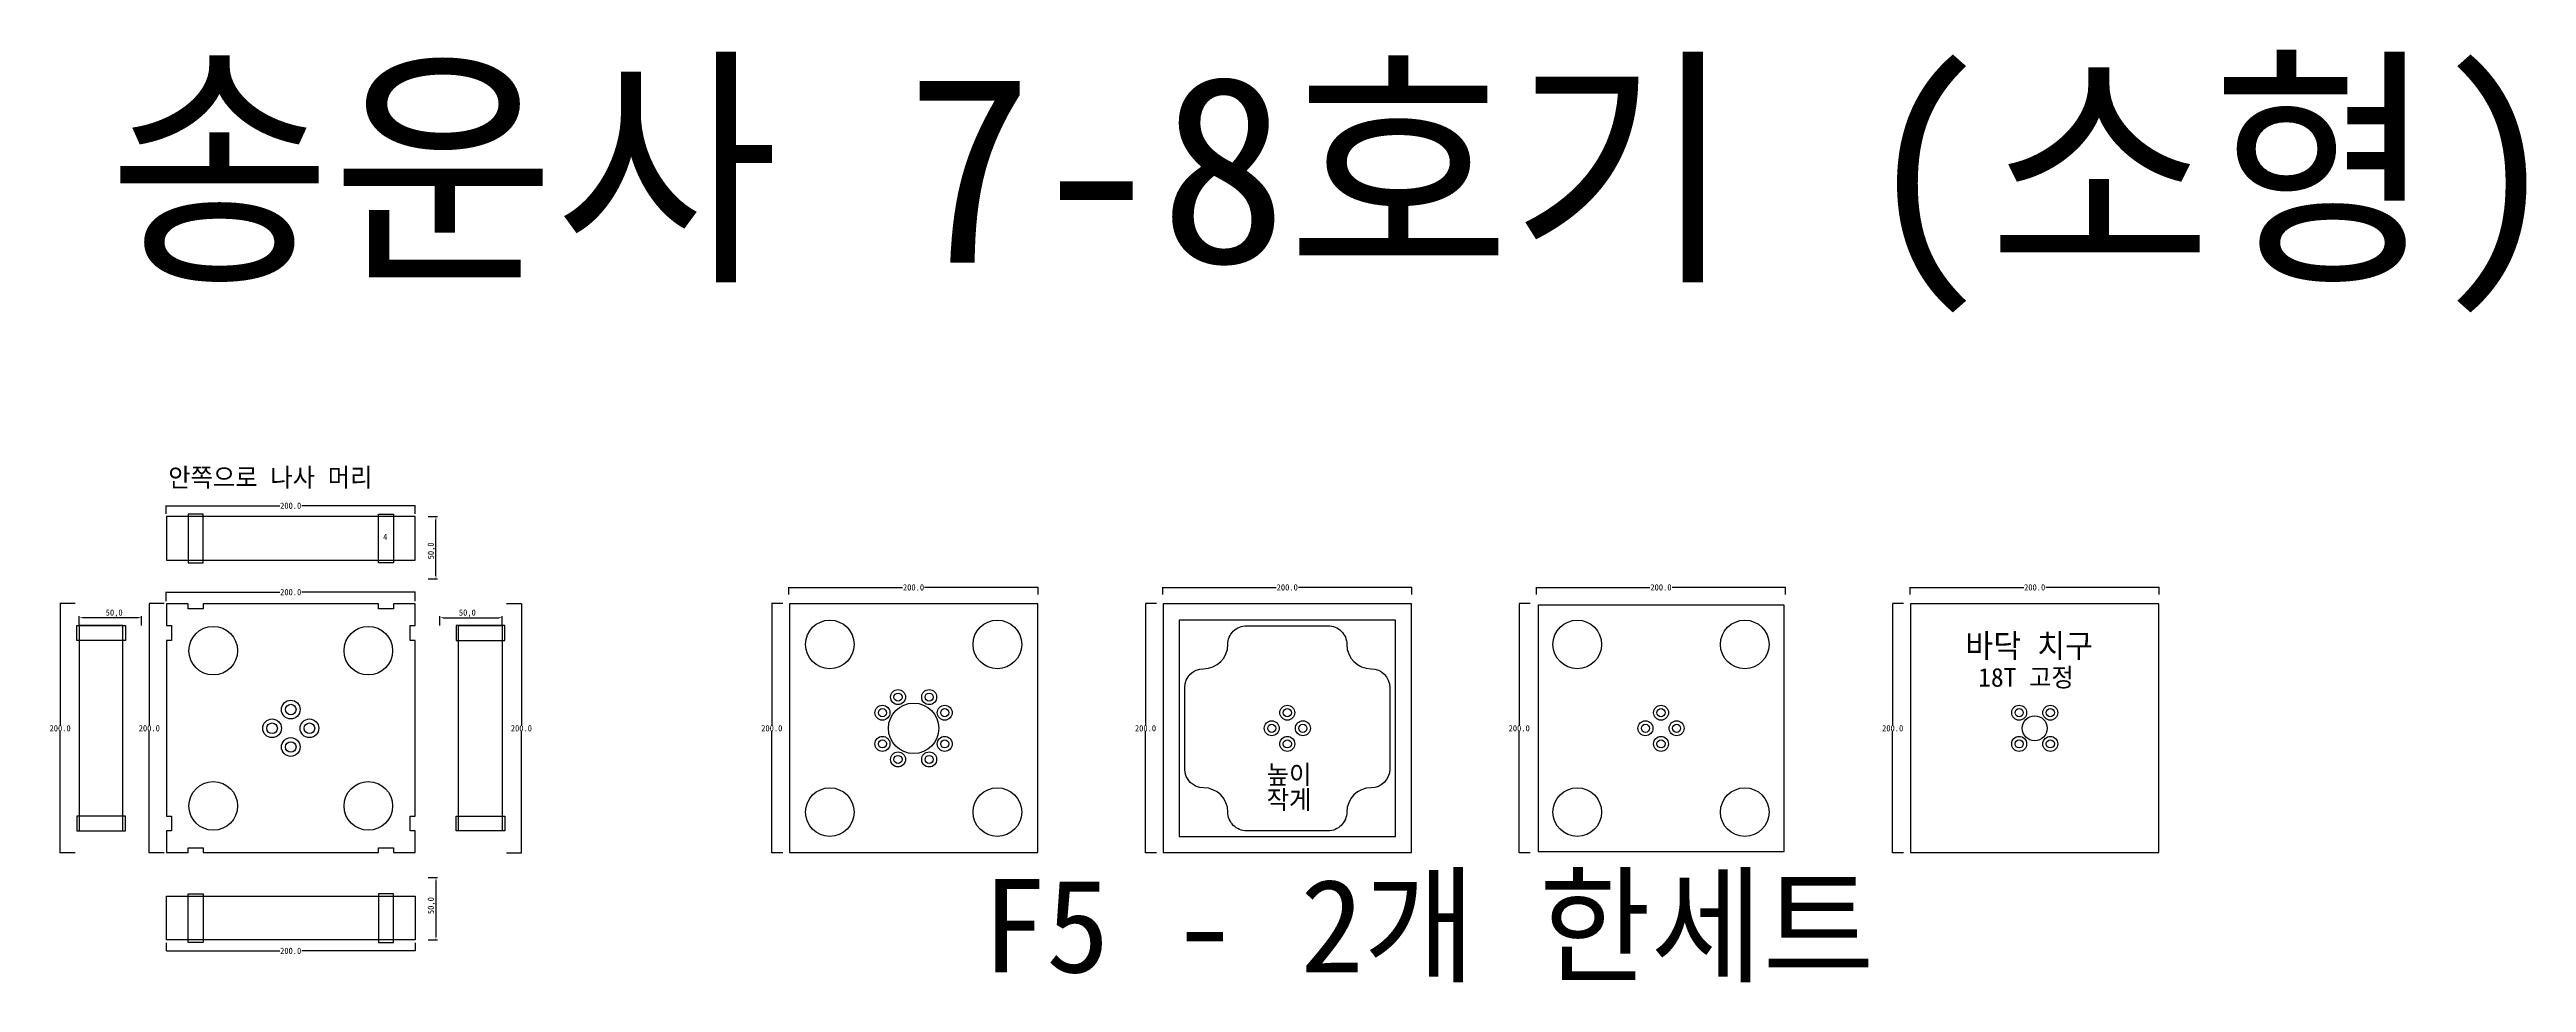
# Model space of a CAD drawing. Header units: millimetres. Extents: x 527 to 2515, y 238 to 986.
import ezdxf

# ---------------------------------------------------------------- set-up
doc = ezdxf.new("R2010")
doc.units = ezdxf.units.MM
for name, color, linetype in [('TEXT', 7, 'Continuous'), ('볼트 구멍', 7, 'Continuous'), ('치구', 7, 'Continuous'), ('치수', 7, 'Continuous')]:
    doc.layers.add(name, color=color, linetype=linetype)
doc.dimstyles.new('ISO-25', dxfattribs={"dimtxt": 2.5, "dimasz": 2.5, "dimexe": 1.25, "dimexo": 0.625, "dimtad": 1, "dimtxsty": 'Standard', "dimcen": 2.5, "dimadec": 0, "dimazin": 0, "dimtfac": 1, "dimtmove": 0, "dimatfit": 3, "dimfxl": 0, "dimarcsym": 0})
doc.dimstyles.get("Standard").update_dxf_attribs({"dimtxt": 7, "dimasz": 0.18, "dimexe": 0.18, "dimexo": 0.0625, "dimgap": 0.09, "dimtad": 0, "dimtih": 1, "dimtoh": 1, "dimdec": 1, "dimzin": 0, "dimdsep": 46, "dimtxsty": 'Standard', "dimcen": 0.09, "dimadec": 0, "dimazin": 0, "dimtfac": 1, "dimtdec": 1, "dimtofl": 0, "dimtmove": 0, "dimatfit": 3, "dimfxl": 0, "dimtolj": 1, "dimtzin": 0, "dimarcsym": 0})

# ---------------------------------------------------------------- blocks, each defined once
blk = doc.blocks.new('*D20')
at = {"layer": 'Defpoints', "color": 0}
for p in [(1420.1, 548.6), (1620.1, 554.5), (1620.1, 548.6)]:
    blk.add_point(p, dxfattribs=at)
at = {"layer": '치수', "color": 0, "lineweight": -2}
for p, q in [((1420.1, 548.7), (1420.1, 554.7)), ((1420.3, 554.5), (1511.3, 554.5)), ((1620, 554.5), (1529, 554.5)), ((1620.1, 548.7), (1620.1, 554.7))]:
    blk.add_line(p, q, dxfattribs=at)
at = {"layer": '치수', "color": 0}
for points in [[(1420.3, 554.5), (1420.3, 554.5), (1420.1, 554.5)], [(1620, 554.5), (1620, 554.5), (1620.1, 554.5)]]:
    blk.add_solid(points, dxfattribs=at)
at = {"layer": '치수', "color": 0, "insert": (1520.1, 554.5), "char_height": 5, "attachment_point": 5}
blk.add_mtext('\\A1;200.0', dxfattribs=at)
blk = doc.blocks.new('*D21')
at = {"layer": 'Defpoints', "color": 0}
for p in [(1415.3, 541.5), (1406.3, 341.5), (1415.3, 341.5)]:
    blk.add_point(p, dxfattribs=at)
at = {"layer": '치수', "color": 0, "lineweight": -2}
for p, q in [((1415.2, 541.5), (1406.2, 541.5)), ((1406.3, 541.3), (1406.3, 444.1)), ((1406.3, 341.7), (1406.3, 438.9)), ((1415.2, 341.5), (1406.2, 341.5))]:
    blk.add_line(p, q, dxfattribs=at)
at = {"layer": '치수', "color": 0}
for points in [[(1406.3, 541.3), (1406.4, 541.3), (1406.3, 541.5)], [(1406.3, 341.7), (1406.4, 341.7), (1406.3, 341.5)]]:
    blk.add_solid(points, dxfattribs=at)
at = {"layer": '치수', "color": 0, "insert": (1406.3, 441.5), "char_height": 5, "attachment_point": 5}
blk.add_mtext('\\A1;200.0', dxfattribs=at)
blk = doc.blocks.new('*D22')
at = {"layer": 'Defpoints', "color": 0}
for p in [(1115.3, 541.5), (1106.3, 341.5), (1115.3, 341.5)]:
    blk.add_point(p, dxfattribs=at)
at = {"layer": '치수', "color": 0, "lineweight": -2}
for p, q in [((1115.2, 541.5), (1106.2, 541.5)), ((1106.3, 541.3), (1106.3, 444.1)), ((1106.3, 341.7), (1106.3, 438.9)), ((1115.2, 341.5), (1106.2, 341.5))]:
    blk.add_line(p, q, dxfattribs=at)
at = {"layer": '치수', "color": 0}
for points in [[(1106.3, 541.3), (1106.4, 541.3), (1106.3, 541.5)], [(1106.3, 341.7), (1106.4, 341.7), (1106.3, 341.5)]]:
    blk.add_solid(points, dxfattribs=at)
at = {"layer": '치수', "color": 0, "insert": (1106.3, 441.5), "char_height": 5, "attachment_point": 5}
blk.add_mtext('\\A1;200.0', dxfattribs=at)
blk = doc.blocks.new('*D23')
at = {"layer": 'Defpoints', "color": 0}
for p in [(618.7, 541.5), (606.6, 341.5), (618.7, 341.5)]:
    blk.add_point(p, dxfattribs=at)
at = {"layer": '치수', "color": 0, "lineweight": -2}
for p, q in [((618.6, 541.5), (606.4, 541.5)), ((606.6, 541.3), (606.6, 444.1)), ((606.6, 341.7), (606.6, 438.9)), ((618.6, 341.5), (606.4, 341.5))]:
    blk.add_line(p, q, dxfattribs=at)
at = {"layer": '치수', "color": 0}
for points in [[(606.6, 541.3), (606.6, 541.3), (606.6, 541.5)], [(606.6, 341.7), (606.6, 341.7), (606.6, 341.5)]]:
    blk.add_solid(points, dxfattribs=at)
at = {"layer": '치수', "color": 0, "insert": (606.6, 441.5), "char_height": 5, "attachment_point": 5}
blk.add_mtext('\\A1;200.0', dxfattribs=at)
blk = doc.blocks.new('*D24')
at = {"layer": 'Defpoints', "color": 0}
for p in [(893.2, 541.5), (893.2, 341.5), (905.3, 341.5)]:
    blk.add_point(p, dxfattribs=at)
at = {"layer": '치수', "color": 0, "lineweight": -2}
for p, q in [((893.3, 541.5), (905.4, 541.5)), ((905.3, 541.3), (905.3, 444.1)), ((905.3, 341.7), (905.3, 438.9)), ((893.3, 341.5), (905.4, 341.5))]:
    blk.add_line(p, q, dxfattribs=at)
at = {"layer": '치수', "color": 0}
for points in [[(905.2, 541.3), (905.3, 541.3), (905.3, 541.5)], [(905.2, 341.7), (905.3, 341.7), (905.3, 341.5)]]:
    blk.add_solid(points, dxfattribs=at)
at = {"layer": '치수', "color": 0, "insert": (905.3, 441.5), "char_height": 5, "attachment_point": 5}
blk.add_mtext('\\A1;200.0', dxfattribs=at)
blk = doc.blocks.new('*D25')
at = {"layer": 'Defpoints', "color": 0}
for p in [(547.1, 541.5), (535, 341.5), (547.1, 341.5)]:
    blk.add_point(p, dxfattribs=at)
at = {"layer": '치수', "color": 0, "lineweight": -2}
for p, q in [((547, 541.5), (534.8, 541.5)), ((535, 541.3), (535, 444.1)), ((535, 341.7), (535, 438.9)), ((547, 341.5), (534.8, 341.5))]:
    blk.add_line(p, q, dxfattribs=at)
at = {"layer": '치수', "color": 0}
for points in [[(535, 541.3), (535.1, 541.3), (535, 541.5)], [(535, 341.7), (535.1, 341.7), (535, 341.5)]]:
    blk.add_solid(points, dxfattribs=at)
at = {"layer": '치수', "color": 0, "insert": (535, 441.5), "char_height": 5, "attachment_point": 5}
blk.add_mtext('\\A1;200.0', dxfattribs=at)
blk = doc.blocks.new('*D26')
at = {"layer": 'Defpoints', "color": 0}
for p in [(620.1, 269.4), (820.1, 269.4), (820.1, 263)]:
    blk.add_point(p, dxfattribs=at)
at = {"layer": '치수', "color": 0, "lineweight": -2}
for p, q in [((620.1, 269.4), (620.1, 262.9)), ((620.3, 263), (711.3, 263)), ((820, 263), (729, 263)), ((820.1, 269.4), (820.1, 262.9))]:
    blk.add_line(p, q, dxfattribs=at)
at = {"layer": '치수', "color": 0}
for points in [[(620.3, 263.1), (620.3, 263), (620.1, 263)], [(820, 263.1), (820, 263), (820.1, 263)]]:
    blk.add_solid(points, dxfattribs=at)
at = {"layer": '치수', "color": 0, "insert": (720.1, 263), "char_height": 5, "attachment_point": 5}
blk.add_mtext('\\A1;200.0', dxfattribs=at)
blk = doc.blocks.new('*D27')
at = {"layer": 'Defpoints', "color": 0}
for p in [(829.8, 321.8), (829.8, 271.8), (836.7, 271.8)]:
    blk.add_point(p, dxfattribs=at)
at = {"layer": '치수', "color": 0, "lineweight": -2}
for p, q in [((830.5, 321.8), (838, 321.8)), ((836.7, 319.3), (836.7, 274.3)), ((830.5, 271.8), (838, 271.8))]:
    blk.add_line(p, q, dxfattribs=at)
at = {"layer": '치수', "color": 0}
for points in [[(836.3, 319.3), (837.1, 319.3), (836.7, 321.8)], [(836.3, 274.3), (837.1, 274.3), (836.7, 271.8)]]:
    blk.add_solid(points, dxfattribs=at)
at = {"layer": '치수', "color": 0, "insert": (833.2, 299.3), "char_height": 5, "attachment_point": 5, "rotation": 90}
blk.add_mtext('50,0', dxfattribs=at)
blk = doc.blocks.new('*D28')
at = {"layer": 'Defpoints', "color": 0}
for p in [(820.1, 620), (620.1, 613.6), (820.1, 613.6)]:
    blk.add_point(p, dxfattribs=at)
at = {"layer": '치수', "color": 0, "lineweight": -2}
for p, q in [((620.1, 613.6), (620.1, 620.2)), ((620.3, 620), (711.3, 620)), ((820, 620), (729, 620)), ((820.1, 613.6), (820.1, 620.2))]:
    blk.add_line(p, q, dxfattribs=at)
at = {"layer": '치수', "color": 0}
for points in [[(620.3, 620), (620.3, 619.9), (620.1, 620)], [(820, 620), (820, 619.9), (820.1, 620)]]:
    blk.add_solid(points, dxfattribs=at)
at = {"layer": '치수', "color": 0, "insert": (720.1, 620), "char_height": 5, "attachment_point": 5}
blk.add_mtext('\\A1;200.0', dxfattribs=at)
blk = doc.blocks.new('*D29')
at = {"layer": 'Defpoints', "color": 0}
for p in [(620.1, 543.3), (820.1, 550.7), (820.1, 543.3)]:
    blk.add_point(p, dxfattribs=at)
at = {"layer": '치수', "color": 0, "lineweight": -2}
for p, q in [((620.1, 543.4), (620.1, 550.9)), ((620.3, 550.7), (711.3, 550.7)), ((820, 550.7), (729, 550.7)), ((820.1, 543.4), (820.1, 550.9))]:
    blk.add_line(p, q, dxfattribs=at)
at = {"layer": '치수', "color": 0}
for points in [[(620.3, 550.8), (620.3, 550.7), (620.1, 550.7)], [(820, 550.8), (820, 550.7), (820.1, 550.7)]]:
    blk.add_solid(points, dxfattribs=at)
at = {"layer": '치수', "color": 0, "insert": (720.1, 550.7), "char_height": 5, "attachment_point": 5}
blk.add_mtext('\\A1;200.0', dxfattribs=at)
blk = doc.blocks.new('*D30')
at = {"layer": 'Defpoints', "color": 0}
for p in [(550.4, 530.2), (550.4, 523.3), (600.4, 523.3)]:
    blk.add_point(p, dxfattribs=at)
at = {"layer": '치수', "color": 0, "lineweight": -2}
for p, q in [((550.4, 523.9), (550.4, 531.4)), ((597.9, 530.2), (552.9, 530.2)), ((600.4, 523.9), (600.4, 531.4))]:
    blk.add_line(p, q, dxfattribs=at)
at = {"layer": '치수', "color": 0}
for points in [[(552.9, 530.6), (552.9, 529.8), (550.4, 530.2)], [(597.9, 530.6), (597.9, 529.8), (600.4, 530.2)]]:
    blk.add_solid(points, dxfattribs=at)
at = {"layer": '치수', "color": 0, "insert": (578.4, 533.7), "char_height": 5, "attachment_point": 5}
blk.add_mtext('50,0', dxfattribs=at)
blk = doc.blocks.new('*D31')
at = {"layer": 'Defpoints', "color": 0}
for p in [(1120.1, 548.6), (1320.1, 554.5), (1320.1, 548.6)]:
    blk.add_point(p, dxfattribs=at)
at = {"layer": '치수', "color": 0, "lineweight": -2}
for p, q in [((1120.1, 548.7), (1120.1, 554.7)), ((1120.3, 554.5), (1211.3, 554.5)), ((1320, 554.5), (1229, 554.5)), ((1320.1, 548.7), (1320.1, 554.7))]:
    blk.add_line(p, q, dxfattribs=at)
at = {"layer": '치수', "color": 0}
for points in [[(1120.3, 554.5), (1120.3, 554.5), (1120.1, 554.5)], [(1320, 554.5), (1320, 554.5), (1320.1, 554.5)]]:
    blk.add_solid(points, dxfattribs=at)
at = {"layer": '치수', "color": 0, "insert": (1220.1, 554.5), "char_height": 5, "attachment_point": 5}
blk.add_mtext('\\A1;200.0', dxfattribs=at)
blk = doc.blocks.new('*D32')
at = {"layer": 'Defpoints', "color": 0}
for p in [(839.9, 523.3), (889.9, 530.2), (889.9, 523.3)]:
    blk.add_point(p, dxfattribs=at)
at = {"layer": '치수', "color": 0, "lineweight": -2}
for p, q in [((839.9, 523.9), (839.9, 531.4)), ((842.4, 530.2), (887.4, 530.2)), ((889.9, 523.9), (889.9, 531.4))]:
    blk.add_line(p, q, dxfattribs=at)
at = {"layer": '치수', "color": 0}
for points in [[(842.4, 530.6), (842.4, 529.8), (839.9, 530.2)], [(887.4, 530.6), (887.4, 529.8), (889.9, 530.2)]]:
    blk.add_solid(points, dxfattribs=at)
at = {"layer": '치수', "color": 0, "insert": (861.9, 533.7), "char_height": 5, "attachment_point": 5}
blk.add_mtext('50,0', dxfattribs=at)
blk = doc.blocks.new('*D33')
at = {"layer": 'Defpoints', "color": 0}
for p in [(829.8, 611.3), (836.7, 611.3), (829.8, 561.3)]:
    blk.add_point(p, dxfattribs=at)
at = {"layer": '치수', "color": 0, "lineweight": -2}
for p, q in [((830.5, 611.3), (838, 611.3)), ((836.7, 563.8), (836.7, 608.8)), ((830.5, 561.3), (838, 561.3))]:
    blk.add_line(p, q, dxfattribs=at)
at = {"layer": '치수', "color": 0}
for points in [[(836.3, 608.8), (837.1, 608.8), (836.7, 611.3)], [(836.3, 563.8), (837.1, 563.8), (836.7, 561.3)]]:
    blk.add_solid(points, dxfattribs=at)
at = {"layer": '치수', "color": 0, "insert": (833.2, 583.8), "char_height": 5, "attachment_point": 5, "rotation": 90}
blk.add_mtext('50,0', dxfattribs=at)
blk = doc.blocks.new('*D34')
at = {"layer": 'Defpoints', "color": 0}
for p in [(2015, 541.5), (2006.1, 341.5), (2015, 341.5)]:
    blk.add_point(p, dxfattribs=at)
at = {"layer": '치수', "color": 0, "lineweight": -2}
for p, q in [((2014.9, 541.5), (2005.9, 541.5)), ((2006.1, 541.3), (2006.1, 444.1)), ((2006.1, 341.7), (2006.1, 438.9)), ((2014.9, 341.5), (2005.9, 341.5))]:
    blk.add_line(p, q, dxfattribs=at)
at = {"layer": '치수', "color": 0}
for points in [[(2006.1, 541.3), (2006.1, 541.3), (2006.1, 541.5)], [(2006.1, 341.7), (2006.1, 341.7), (2006.1, 341.5)]]:
    blk.add_solid(points, dxfattribs=at)
at = {"layer": '치수', "color": 0, "insert": (2006.1, 441.5), "char_height": 5, "attachment_point": 5}
blk.add_mtext('\\A1;200.0', dxfattribs=at)
blk = doc.blocks.new('*D35')
at = {"layer": 'Defpoints', "color": 0}
for p in [(1715.3, 541.5), (1706.3, 341.5), (1715.3, 341.5)]:
    blk.add_point(p, dxfattribs=at)
at = {"layer": '치수', "color": 0, "lineweight": -2}
for p, q in [((1715.2, 541.5), (1706.2, 541.5)), ((1706.3, 541.3), (1706.3, 444.1)), ((1706.3, 341.7), (1706.3, 438.9)), ((1715.2, 341.5), (1706.2, 341.5))]:
    blk.add_line(p, q, dxfattribs=at)
at = {"layer": '치수', "color": 0}
for points in [[(1706.3, 541.3), (1706.4, 541.3), (1706.3, 541.5)], [(1706.3, 341.7), (1706.4, 341.7), (1706.3, 341.5)]]:
    blk.add_solid(points, dxfattribs=at)
at = {"layer": '치수', "color": 0, "insert": (1706.3, 441.5), "char_height": 5, "attachment_point": 5}
blk.add_mtext('\\A1;200.0', dxfattribs=at)
blk = doc.blocks.new('*D36')
at = {"layer": 'Defpoints', "color": 0}
for p in [(1720.1, 548.6), (1920.1, 554.5), (1920.1, 548.6)]:
    blk.add_point(p, dxfattribs=at)
at = {"layer": '치수', "color": 0, "lineweight": -2}
for p, q in [((1720.1, 548.7), (1720.1, 554.7)), ((1720.3, 554.5), (1811.3, 554.5)), ((1920, 554.5), (1829, 554.5)), ((1920.1, 548.7), (1920.1, 554.7))]:
    blk.add_line(p, q, dxfattribs=at)
at = {"layer": '치수', "color": 0}
for points in [[(1720.3, 554.5), (1720.3, 554.5), (1720.1, 554.5)], [(1920, 554.5), (1920, 554.5), (1920.1, 554.5)]]:
    blk.add_solid(points, dxfattribs=at)
at = {"layer": '치수', "color": 0, "insert": (1820.1, 554.5), "char_height": 5, "attachment_point": 5}
blk.add_mtext('\\A1;200.0', dxfattribs=at)
blk = doc.blocks.new('*D37')
at = {"layer": 'Defpoints', "color": 0}
for p in [(2020.1, 548.6), (2220.1, 554.5), (2220.1, 548.6)]:
    blk.add_point(p, dxfattribs=at)
at = {"layer": '치수', "color": 0, "lineweight": -2}
for p, q in [((2020.1, 548.7), (2020.1, 554.7)), ((2020.3, 554.5), (2111.3, 554.5)), ((2220, 554.5), (2129, 554.5)), ((2220.1, 548.7), (2220.1, 554.7))]:
    blk.add_line(p, q, dxfattribs=at)
at = {"layer": '치수', "color": 0}
for points in [[(2020.3, 554.5), (2020.3, 554.5), (2020.1, 554.5)], [(2220, 554.5), (2220, 554.5), (2220.1, 554.5)]]:
    blk.add_solid(points, dxfattribs=at)
at = {"layer": '치수', "color": 0, "insert": (2120.1, 554.5), "char_height": 5, "attachment_point": 5}
blk.add_mtext('\\A1;200.0', dxfattribs=at)

msp = doc.modelspace()

# ---------------------------------------------------------------- linework, layer by layer
at = {"layer": '볼트 구멍', "color": 6}
for centre, radius in [((720.15, 456.51), 7.5), ((1195.15, 454.01), 6), ((1207.65, 466.51), 6), ((1232.65, 466.51), 6), ((1245.15, 454.01), 6), ((1520.15, 454.01), 6), ((1820.15, 454.01), 6), ((2107.65, 454.01), 6), ((2132.65, 454.01), 6), ((705.15, 441.51), 7.5), ((735.15, 441.51), 7.5), ((1507.65, 441.51), 6), ((1532.65, 441.51), 6), ((1807.65, 441.51), 6), ((1832.65, 441.51), 6), ((720.15, 426.51), 7.5), ((1195.15, 429.01), 6), ((1207.65, 416.51), 6), ((1232.65, 416.51), 6), ((1245.15, 429.01), 6), ((1520.14, 429), 6), ((1820.14, 429), 6), ((2107.65, 429.01), 6), ((2132.65, 429.01), 6)]:
    msp.add_circle(centre, radius, dxfattribs=at)
at = {"layer": '볼트 구멍', "color": 3}
for centre, radius in [((720.15, 456.51), 4.25), ((1220.15, 441.51), 20.25), ((1207.65, 466.51), 3.25), ((1232.65, 466.51), 3.25), ((705.15, 441.51), 4.25), ((735.15, 441.51), 4.25), ((1195.15, 454.01), 3.25), ((1245.15, 454.01), 3.25), ((1507.65, 441.51), 3.25), ((1520.15, 454.01), 3.25), ((1532.65, 441.51), 3.25), ((1807.65, 441.51), 3.25), ((1820.15, 454.01), 3.25), ((1832.65, 441.51), 3.25), ((2107.65, 454.01), 3.25), ((2120.15, 441.51), 10), ((2132.65, 454.01), 3.25), ((720.15, 426.51), 4.25), ((1195.15, 429.01), 3.25), ((1207.65, 416.51), 3.25), ((1232.65, 416.51), 3.25), ((1245.15, 429.01), 3.25), ((1520.14, 429), 3.25), ((1820.14, 429), 3.25), ((2107.65, 429.01), 3.25), ((2132.65, 429.01), 3.25)]:
    msp.add_circle(centre, radius, dxfattribs=at)
at = {"layer": '치구'}
for points in [[(620.4, 576.26), (819.9, 576.26), (819.9, 611.26), (620.4, 611.26)], [(624.4, 523.86), (624.4, 511.86), (620.4, 511.86), (620.4, 371.16), (624.4, 371.16), (624.4, 359.16), (620.4, 359.16), (620.4, 341.76), (637.8, 341.76), (637.8, 345.76), (649.8, 345.76), (649.8, 341.76), (790.5, 341.76), (790.5, 345.76), (802.5, 345.76), (802.5, 341.76), (819.9, 341.76), (819.9, 359.16), (815.9, 359.16), (815.9, 371.16), (819.9, 371.16), (819.9, 511.86), (815.9, 511.86), (815.9, 523.86), (819.9, 523.86), (819.9, 541.26), (802.5, 541.26), (802.5, 537.26), (790.5, 537.26), (790.5, 541.26), (649.8, 541.26), (649.8, 537.26), (637.8, 537.26), (637.8, 541.26), (620.4, 541.26), (620.4, 523.86)], [(1120.4, 541.26), (1120.4, 341.76), (1319.9, 341.76), (1319.9, 541.26)], [(1420.4, 541.26), (1420.4, 341.76), (1619.9, 341.76), (1619.9, 541.26)], [(1721.4, 540.26), (1721.4, 342.76), (1918.9, 342.76), (1918.9, 540.26)], [(2020.4, 541.26), (2020.4, 341.76), (2219.9, 341.76), (2219.9, 541.26)], [(585.4, 523.86), (550.4, 523.86), (550.4, 359.16), (585.4, 359.16)], [(854.9, 523.86), (889.9, 523.86), (889.9, 359.16), (854.9, 359.16)], [(1433.4, 528.26), (1433.4, 354.76), (1606.9, 354.76), (1606.9, 528.26)], [(620.4, 306.76), (819.9, 306.76), (819.9, 271.76), (620.4, 271.76)]]:
    msp.add_lwpolyline(points, close=True, dxfattribs=at)
at = {"layer": '치구', "color": 1}
for points in [[(637.8, 574.26), (649.8, 574.26), (649.8, 613.25), (637.8, 613.25)], [(802.5, 574.26), (790.5, 574.26), (790.5, 613.25), (802.5, 613.25)], [(548.4, 511.86), (548.4, 523.86), (587.39, 523.86), (587.39, 511.86)], [(891.9, 511.86), (891.9, 523.86), (852.9, 523.86), (852.9, 511.86)], [(548.4, 371.16), (548.4, 359.16), (587.39, 359.16), (587.39, 371.16)], [(891.9, 371.16), (891.9, 359.16), (852.9, 359.16), (852.9, 371.16)], [(637.8, 308.76), (649.8, 308.76), (649.8, 269.76), (637.8, 269.76)], [(802.5, 308.76), (790.5, 308.76), (790.5, 269.76), (802.5, 269.76)]]:
    msp.add_lwpolyline(points, close=True, dxfattribs=at)
at = {"layer": '치구'}
msp.add_lwpolyline([(1487.4, 523.76), (1552.9, 523.76, -0.4142136), (1567.9, 508.76, 0.4142135), (1587.4, 489.26, -0.4142134), (1602.4, 474.26), (1602.4, 408.76, -0.4142134), (1587.4, 393.76, 0.4142135), (1567.9, 374.26, -0.4142136), (1552.9, 359.26), (1487.4, 359.26, -0.4142136), (1472.4, 374.26, 0.4142135), (1452.9, 393.76, -0.4142134), (1437.9, 408.76), (1437.9, 474.26, -0.4142134), (1452.9, 489.26, 0.4142135), (1472.4, 508.76, -0.4142136)], format="xyb", close=True, dxfattribs=at)
for centre in [(657.9, 503.76), (782.4, 503.76), (1152.9, 508.76), (1287.4, 508.76), (1752.9, 508.76), (1887.4, 508.76), (657.9, 379.26), (782.4, 379.26), (1152.9, 374.26), (1287.4, 374.26), (1752.9, 374.26), (1887.4, 374.26)]:
    msp.add_circle(centre, 19.5, dxfattribs=at)

# ---------------------------------------------------------------- texts
at = {"layer": 'TEXT', "color": 3}
msp.add_text('송운사 7-8호기 (소형)', height=150, dxfattribs=at).set_placement((573.58, 815))
at = {"layer": 'TEXT', "color": 1}
for s, height, p in [('안쪽으로 나사 머리', 15, (621.8, 635.21)), ('4', 5, (794.31, 592.56)), ('높이 ', 15, (1503.58, 396.9)), ('작게', 15, (1503.58, 376.79))]:
    msp.add_text(s, height=height, dxfattribs=at).set_placement(p)
at = {"layer": 'TEXT', "color": 6, "linetype": 'Continuous'}
msp.add_text('바닥 치구', height=18.75, dxfattribs=at).set_placement((2064.45, 498.38))
at = {"layer": 'TEXT', "color": 6}
msp.add_text('18T 고정', height=15, dxfattribs=at).set_placement((2074.8, 474.88))
at = {"layer": 'TEXT', "color": 1, "linetype": 'Continuous'}
msp.add_text('F5 - 2개 한세트', height=75, dxfattribs=at).set_placement((1275.46, 245.67))

# ---------------------------------------------------------------- dimensions: what is measured, and where the dimension line sits
at = {"layer": '치수', "color": 4}
for base, p1, p2, dimstyle, override, picture, middle in [((820.15, 619.98), (620.15, 613.58), (820.15, 613.58), 'Standard', {"dimtxt": 5}, '*D28', (720.15, 619.98)), ((889.9, 530.18), (839.9, 523.31), (889.9, 523.31), 'ISO-25', {"dimtxt": 5, "dimdec": 1, "dimzin": 0, "dimtdec": 1}, '*D32', (861.9, 530.18)), ((820.15, 263.03), (620.15, 269.43), (820.15, 269.43), 'Standard', {"dimtxt": 5}, '*D26', (720.15, 263.03))]:
    dim = msp.add_linear_dim(base=base, p1=p1, p2=p2, dimstyle=dimstyle, override=override, dxfattribs=at)
    dim.commit()
    dim.dimension.update_dxf_attribs({"geometry": picture, "text_midpoint": middle, "dimtype": 160})
for base, p1, p2, angle, picture, middle in [((836.72, 611.26), (829.83, 561.26), (829.83, 611.26), 90, '*D33', (836.72, 583.76)), ((550.4, 530.18), (600.4, 523.31), (550.4, 523.31), 180, '*D30', (578.4, 530.18)), ((836.72, 271.76), (829.83, 321.76), (829.83, 271.76), 270, '*D27', (836.72, 299.26))]:
    dim = msp.add_linear_dim(base=base, p1=p1, p2=p2, angle=angle, dimstyle='ISO-25', override={"dimtxt": 5, "dimdec": 1, "dimzin": 0, "dimtdec": 1}, dxfattribs=at)
    dim.commit()
    dim.dimension.update_dxf_attribs({"geometry": picture, "text_midpoint": middle, "dimtype": 160})
for base, p1, p2, picture, middle in [((1320.15, 554.5), (1120.15, 548.61), (1320.15, 548.61), '*D31', (1220.15, 554.5)), ((1620.15, 554.5), (1420.15, 548.61), (1620.15, 548.61), '*D20', (1520.15, 554.5)), ((1920.15, 554.5), (1720.15, 548.61), (1920.15, 548.61), '*D36', (1820.15, 554.5)), ((2220.15, 554.5), (2020.15, 548.61), (2220.15, 548.61), '*D37', (2120.15, 554.5)), ((820.15, 550.73), (620.15, 543.33), (820.15, 543.33), '*D29', (720.15, 550.73))]:
    dim = msp.add_linear_dim(base=base, p1=p1, p2=p2, dimstyle='Standard', override={"dimtxt": 5}, dxfattribs=at)
    dim.commit()
    dim.dimension.update_dxf_attribs({"geometry": picture, "text_midpoint": middle})
for base, p1, p2, picture, middle in [((535.03, 341.51), (547.1, 541.51), (547.1, 341.51), '*D25', (535.03, 441.51)), ((606.62, 341.51), (618.69, 541.51), (618.69, 341.51), '*D23', (606.62, 441.51)), ((905.26, 341.51), (893.19, 541.51), (893.19, 341.51), '*D24', (905.26, 441.51)), ((1106.35, 341.51), (1115.25, 541.51), (1115.25, 341.51), '*D22', (1106.35, 441.51)), ((1406.35, 341.51), (1415.25, 541.51), (1415.25, 341.51), '*D21', (1406.35, 441.51)), ((1706.35, 341.51), (1715.25, 541.51), (1715.25, 341.51), '*D35', (1706.35, 441.51)), ((2006.1, 341.51), (2015, 541.51), (2015, 341.51), '*D34', (2006.1, 441.51))]:
    dim = msp.add_linear_dim(base=base, p1=p1, p2=p2, angle=90, dimstyle='Standard', override={"dimtxt": 5}, dxfattribs=at)
    dim.commit()
    dim.dimension.update_dxf_attribs({"geometry": picture, "text_midpoint": middle})

doc.saveas('drawing.dxf')
